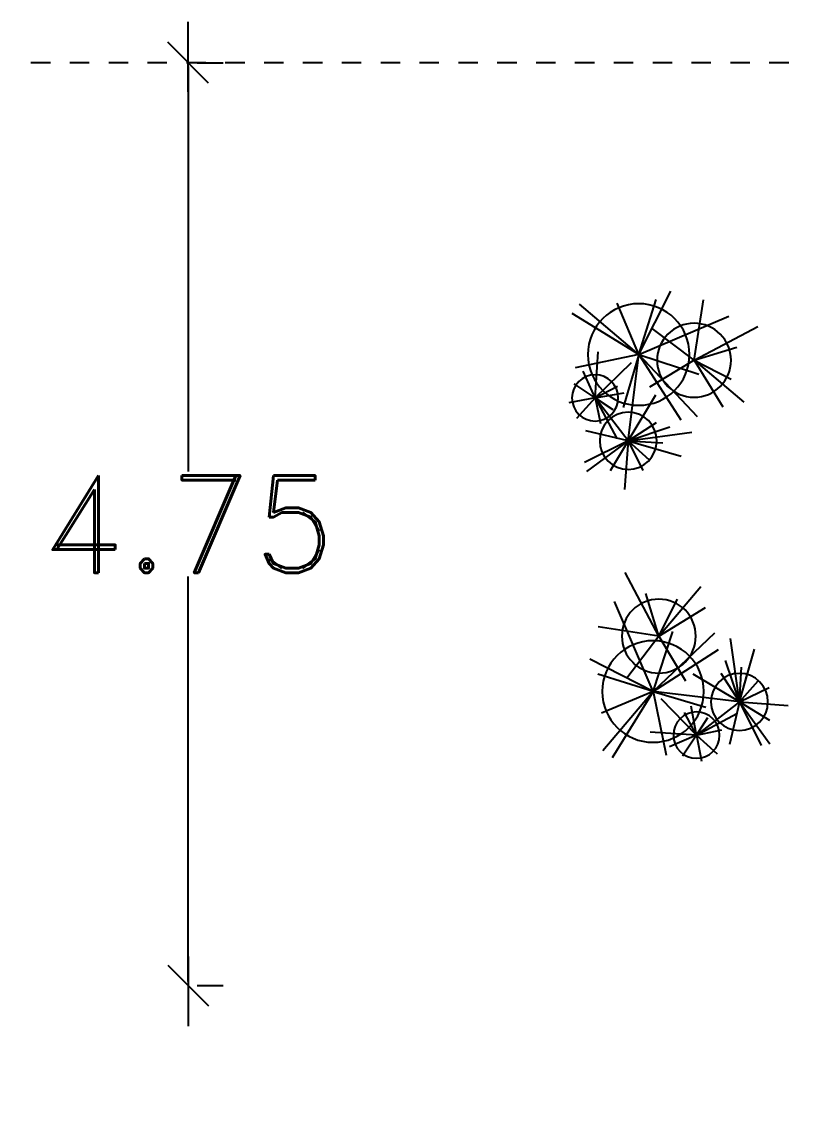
# Model space of a CAD drawing. Header units: millimetres. Extents: x 1590 to 1932, y -48 to 167.
# Drawn here: x 1713.15 to 1717.13, y -18.12 to -12.47 of the extents above; entities that cross this region are included whole.
import ezdxf

# ---------------------------------------------------------------- set-up
doc = ezdxf.new("R2010")
doc.units = ezdxf.units.MM
doc.header["$LTSCALE"] = 0.1
doc.header["$MEASUREMENT"] = 0
doc.header["$PDMODE"] = 35
doc.header["$PDSIZE"] = 0.75
doc.linetypes.add('DASHED', pattern=[0.75, 0.5, -0.25])
doc.layers.get('0').update_dxf_attribs({"linetype": 'CONTINUOUS'})
doc.layers.get('DEFPOINTS').update_dxf_attribs({"linetype": 'CONTINUOUS'})
doc.layers.add('PARED', color=4, linetype='CONTINUOUS')
doc.layers.add('PAREDES', color=3, linetype='CONTINUOUS')
doc.styles.add('ROMAND', font='romand.shx')
doc.dimstyles.new('URBA', dxfattribs={"dimtxt": 20, "dimasz": 0.5, "dimexe": 1.25, "dimexo": 0.63, "dimgap": 0.63, "dimtad": 0, "dimtih": 1, "dimtoh": 1, "dimzin": 1, "dimdsep": 46, "dimtxsty": 'ROMAND', "dimcen": 2.5, "dimclrd": 1, "dimclre": 1, "dimclrt": 3, "dimadec": 0, "dimazin": 0, "dimtfac": 1, "dimtmove": 0, "dimatfit": 3, "dimfxl": 1, "dimtvp": 1, "dimtolj": 1, "dimtzin": 1, "dimarcsym": 0})

# ---------------------------------------------------------------- blocks, each defined once
blk = doc.blocks.new('ARB-2')
at = {"color": 3}
for p, q in [((-0.071, 0.3995), (-0.0896, 0.6508)), ((-0.071, 0.3995), (-0.2953, 0.5111)), ((-0.071, 0.3995), (-0.2861, 0.5566)), ((-0.071, 0.3995), (-0.1638, 0.5543)), ((-0.071, 0.3995), (0.0038, 0.552)), ((-0.071, 0.3995), (0.0371, 0.4967)), ((-0.071, 0.3995), (0.2014, 0.4776)), ((-0.071, 0.3995), (-0.2899, 0.3478)), ((-0.071, 0.3995), (-0.2418, 0.1788)), ((-0.071, 0.3995), (0.0703, 0.44)), ((-0.071, 0.3995), (0.1075, 0.4101)), ((-0.071, 0.3995), (-0.0172, -0.0448)), ((-0.071, 0.3995), (-0.0172, -0.0448)), ((-0.0512, 0.3984), (-0.071, 0.3995)), ((-0.071, 0.3995), (0.0715, 0.162)), ((-0.071, 0.3995), (0.256, 0.3545)), ((-0.071, 0.3995), (0.0753, 0.3055)), ((-0.071, 0.3995), (0.1425, 0.328)), ((-0.2418, 0.1788), (-0.1296, 0.3872)), ((-0.2418, 0.1788), (-0.3372, 0.2849)), ((-0.2418, 0.1788), (-0.2143, 0.3095)), ((-0.0172, -0.0448), (0.1997, 0.2918)), ((-0.2418, 0.1788), (-0.1503, 0.2378)), ((-0.0172, -0.0448), (-0.0974, 0.2275)), ((-0.0172, -0.0448), (0.2844, 0.2738)), ((-0.2418, 0.1788), (-0.3759, 0.2045)), ((-0.2418, 0.1788), (-0.3499, 0.1059)), ((-0.2418, 0.1788), (-0.3026, 0.04)), ((-0.2418, 0.1788), (-0.2256, -0.0591)), ((-0.2418, 0.1788), (-0.0544, -0.0032)), ((-0.2418, 0.1788), (-0.092, 0.1519)), ((-0.2418, 0.1788), (-0.1256, 0.1174)), ((-0.2418, 0.1788), (-0.2418, 0.1788)), ((0.2679, -0.015), (0.4155, 0.2249)), ((0.2679, -0.015), (0.5241, 0.2009)), ((0.2679, -0.015), (0.0376, 0.1226)), ((0.2679, -0.015), (0.4135, 0.1077)), ((0.2679, -0.015), (0.4583, 0.0816)), ((-0.0172, -0.0448), (-0.3449, 0.023)), ((-0.0172, -0.0448), (0.2917, 0.0561)), ((-0.0172, -0.0448), (-0.3588, -0.2558)), ((-0.0172, -0.0448), (-0.322, -0.304)), ((-0.0172, -0.0448), (-0.1281, -0.31)), ((-0.0172, -0.0448), (0.1487, -0.3704)), ((-0.0172, -0.0448), (0.4461, -0.2425)), ((-0.0172, -0.0448), (0.0726, -0.3287)), ((0.2679, -0.015), (0.052, -0.1794)), ((0.2679, -0.015), (0.5961, -0.1886)), ((0.2679, -0.015), (0.316, -0.3272)), ((0.2679, -0.015), (0.4878, -0.0828))]:
    blk.add_line(p, q, dxfattribs=at)
for centre, radius in [((-0.071, 0.3995), 0.147), ((-0.2418, 0.1788), 0.1192), ((-0.0172, -0.0448), 0.2615), ((0.2679, -0.015), 0.1904)]:
    blk.add_circle(centre, radius, dxfattribs=at)
blk = doc.blocks.new('UTP1$0$DIMBLOCK')
at = {"color": 4}
blk.add_line((-5.25, -5.25), (5.25, 5.25), dxfattribs=at)
at = {"color": 1}
blk.add_line((-7.5, 0), (10.5, 0), dxfattribs=at)
blk = doc.blocks.new('*D118')
at = {"color": 1, "linetype": 'Continuous', "lineweight": -2, "transparency": 16777216}
for p, q in [((1714.0541, -12.6842), (1714.1881, -12.6842)), ((1714.0081, -12.7042), (1714.0081, -14.7892)), ((1714.0081, -17.4142), (1714.0081, -15.3292)), ((1714.0541, -17.4342), (1714.1881, -17.4342))]:
    blk.add_line(p, q, dxfattribs=at)
at = {"layer": 'DEFPOINTS', "color": 0, "linetype": 'Continuous', "transparency": 16777216}
for p in [(1713.9916, -12.6842), (1714.0081, -12.6842), (1713.9916, -17.4342)]:
    blk.add_point(p, dxfattribs=at)
at = {"color": 1, "linetype": 'Continuous', "lineweight": -2, "transparency": 16777216, "xscale": 0.02, "yscale": 0.02, "zscale": 0.02}
for p, rotation in [((1714.0081, -12.6842), 90), ((1714.0081, -17.4342), 270)]:
    blk.add_blockref('UTP1$0$DIMBLOCK', p, dxfattribs=dict(at, rotation=rotation))
at = {"color": 3, "linetype": 'Continuous', "transparency": 16777216, "insert": (1714.0081, -15.0592), "char_height": 0.5, "attachment_point": 5, "style": 'ROMAND'}
blk.add_mtext('\\A1;4.75', dxfattribs=at)

msp = doc.modelspace()

# ---------------------------------------------------------------- linework, layer by layer
at = {"layer": 'PARED', "color": 4}
msp.add_arc((1706.8325, -35.4321), 18, 60.10196, 87.12945, dxfattribs=at)
at = {"layer": 'PAREDES', "linetype": 'DASHED'}
msp.add_line((1685.7994, -12.6824), (1721.0584, -12.6824), dxfattribs=at)

# ---------------------------------------------------------------- block references
at = {"layer": 'PAREDES', "xscale": -1}
for p, rotation in [((1716.3446, -14.2311), 180), ((1716.4462, -15.9038), 270)]:
    msp.add_blockref('ARB-2', p, dxfattribs=dict(at, rotation=rotation))

# ---------------------------------------------------------------- dimensions: what is measured, and where the dimension line sits
at = {"color": 3, "linetype": 'Continuous'}
dim = msp.add_linear_dim(base=(1714.0081, -12.6842), p1=(1713.9916, -17.4342), p2=(1713.9916, -12.6842), angle=90, dimstyle='URBA', override={"dimtxt": 0.5, "dimasz": 0.02, "dimexe": 0.18, "dimexo": 0.0625, "dimgap": 0.02, "dimzin": 0, "dimblk1": 'UTP1$0$DIMBLOCK', "dimblk2": 'UTP1$0$DIMBLOCK', "dimsah": 1, "dimcen": 0.09, "dimtdec": 4, "dimtofl": 0, "dimtvp": 0, "dimtzin": 0}, dxfattribs=at)
dim.commit()
dim.dimension.update_dxf_attribs({"geometry": '*D118', "text_midpoint": (1714.0081, -15.0592)})

doc.saveas('drawing.dxf')
